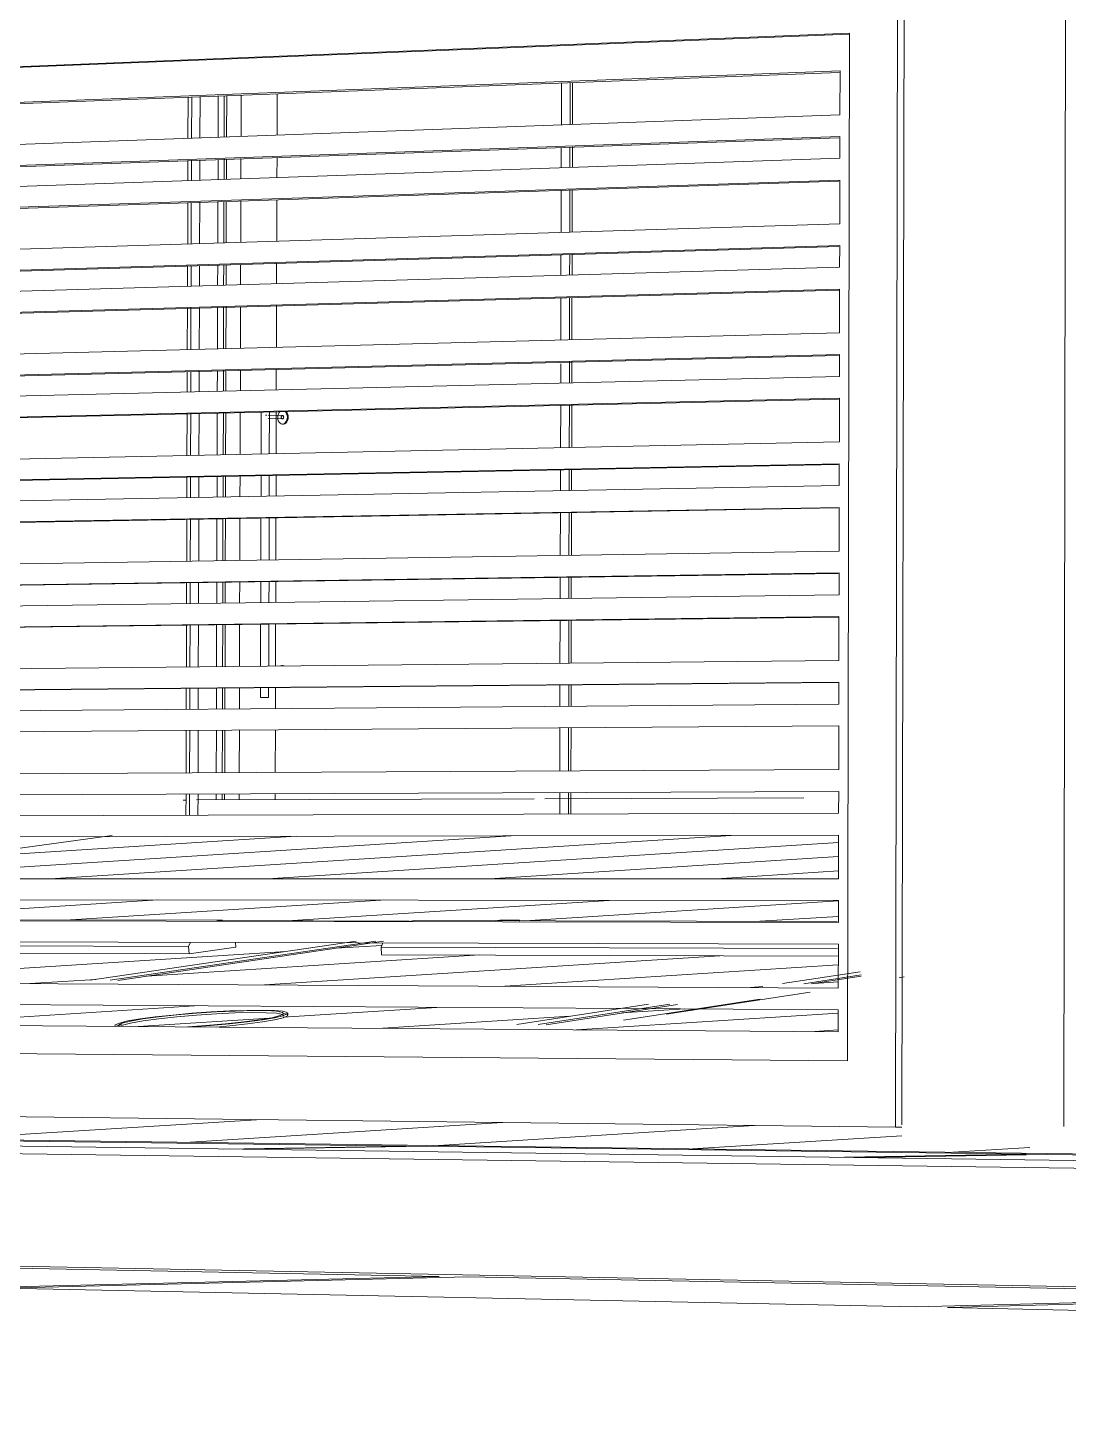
# Model space of a CAD drawing. Header units: metres. Extents: x -144 to 1000, y -717 to 29.
# Drawn here: x 12.19 to 12.946, y -564.51 to -563.509 of the extents above; entities that cross this region are included whole.
import ezdxf

# ---------------------------------------------------------------- set-up
doc = ezdxf.new("R2010")
doc.units = ezdxf.units.M
for name, color, linetype, lineweight in [('A-DOOR', 1, 'Continuous', 9), ('A-FLOR', 2, 'Continuous', 9), ('A-FLOR-PATT', 8, 'Continuous', 50), ('A-WALL', 4, 'Continuous', 9), ('C-PRKG', 2, 'Continuous', 9), ('S-COLS', 7, 'Continuous', 9)]:
    doc.layers.add(name, color=color, linetype=linetype, lineweight=lineweight)

msp = doc.modelspace()

# ---------------------------------------------------------------- linework, layer by layer
at = {"layer": 'A-DOOR', "lineweight": 9}
for p, q in [((12.5777, -563.5489), (12.5777, -563.5791)), ((12.584, -563.5789), (12.584, -563.5486)), ((12.5858, -563.5486), (12.5857, -563.5788)), ((12.3094, -563.5889), (12.3095, -563.5592)), ((12.3155, -563.5887), (12.3156, -563.5589)), ((12.3286, -563.5882), (12.3287, -563.5584)), ((12.3331, -563.5583), (12.333, -563.588)), ((12.3348, -563.588), (12.3349, -563.5582)), ((12.3453, -563.5876), (12.3454, -563.5578)), ((12.3714, -563.5866), (12.3715, -563.5568)), ((12.5776, -563.5956), (12.5776, -563.6103)), ((12.5839, -563.6101), (12.5839, -563.5954)), ((12.5857, -563.5953), (12.5857, -563.61)), ((12.3093, -563.6195), (12.3093, -563.605)), ((12.3154, -563.6193), (12.3154, -563.6048)), ((12.3286, -563.6189), (12.3286, -563.6044)), ((12.333, -563.6042), (12.333, -563.6187)), ((12.3347, -563.6186), (12.3347, -563.6042)), ((12.3452, -563.6183), (12.3452, -563.6038)), ((12.3713, -563.6174), (12.3714, -563.6029)), ((12.5775, -563.6267), (12.5775, -563.6571)), ((12.5838, -563.6569), (12.5839, -563.6265)), ((12.5856, -563.6265), (12.5855, -563.6569)), ((12.3092, -563.6655), (12.3092, -563.6356)), ((12.3152, -563.6653), (12.3153, -563.6354)), ((12.3284, -563.6649), (12.3285, -563.635)), ((12.3329, -563.6349), (12.3328, -563.6647)), ((12.3346, -563.6647), (12.3346, -563.6348)), ((12.3451, -563.6644), (12.3452, -563.6345)), ((12.3712, -563.6636), (12.3713, -563.6336)), ((12.3091, -563.6961), (12.3091, -563.6815)), ((12.3152, -563.696), (12.3152, -563.6814)), ((12.3283, -563.6956), (12.3284, -563.681)), ((12.3328, -563.6808), (12.3327, -563.6955)), ((12.3345, -563.6954), (12.3345, -563.6808)), ((12.345, -563.6951), (12.345, -563.6805)), ((12.3711, -563.6943), (12.3711, -563.6797)), ((12.5774, -563.6735), (12.5774, -563.6884)), ((12.5837, -563.6882), (12.5838, -563.6733)), ((12.5855, -563.6732), (12.5855, -563.6881)), ((12.3089, -563.7421), (12.309, -563.7121)), ((12.315, -563.742), (12.3151, -563.712)), ((12.3282, -563.7416), (12.3283, -563.7116)), ((12.3327, -563.7115), (12.3326, -563.7415)), ((12.3343, -563.7415), (12.3344, -563.7114)), ((12.3449, -563.7412), (12.3449, -563.7112)), ((12.371, -563.7405), (12.3711, -563.7104)), ((12.5774, -563.7047), (12.5773, -563.7352)), ((12.5836, -563.735), (12.5837, -563.7045)), ((12.5854, -563.7044), (12.5854, -563.735)), ((12.5772, -563.7526), (12.5772, -563.7664)), ((12.5835, -563.7663), (12.5836, -563.7513)), ((12.5853, -563.7512), (12.5853, -563.7662)), ((12.3088, -563.7728), (12.3089, -563.7581)), ((12.3149, -563.7727), (12.315, -563.7579)), ((12.3281, -563.7724), (12.3282, -563.7576)), ((12.3326, -563.7575), (12.3325, -563.7723)), ((12.3343, -563.7722), (12.3343, -563.7575)), ((12.3448, -563.772), (12.3448, -563.7572)), ((12.3709, -563.7713), (12.3709, -563.7565)), ((12.5772, -563.7826), (12.5771, -563.8133)), ((12.5834, -563.8132), (12.5835, -563.7825)), ((12.5852, -563.7824), (12.5852, -563.8131)), ((12.3087, -563.8189), (12.3088, -563.7887)), ((12.3148, -563.8187), (12.3149, -563.7886)), ((12.328, -563.8185), (12.3281, -563.7883)), ((12.3325, -563.7882), (12.3324, -563.8184)), ((12.3341, -563.8183), (12.3342, -563.7881)), ((12.3446, -563.8181), (12.3447, -563.7879)), ((12.3599, -563.818), (12.3599, -563.7877)), ((12.363, -563.7898), (12.3641, -563.7898)), ((12.365, -563.7898), (12.3754, -563.7901)), ((12.3753, -563.7926), (12.365, -563.7923)), ((12.3659, -563.7876), (12.3658, -563.8178)), ((12.3708, -563.8176), (12.3708, -563.7873)), ((12.372, -563.7902), (12.3719, -563.7914)), ((12.3719, -563.7914), (12.372, -563.7927)), ((12.3724, -563.789), (12.372, -563.7902)), ((12.3729, -563.7879), (12.3724, -563.789)), ((12.3736, -563.7871), (12.3729, -563.7879)), ((12.3745, -563.7911), (12.3746, -563.7908)), ((12.3745, -563.7914), (12.3745, -563.7911)), ((12.3745, -563.7917), (12.3745, -563.7914)), ((12.3746, -563.792), (12.3745, -563.7917)), ((12.3746, -563.7908), (12.3748, -563.7905)), ((12.3748, -563.7923), (12.3746, -563.792)), ((12.3748, -563.7905), (12.3749, -563.7903)), ((12.3749, -563.7924), (12.3748, -563.7923)), ((12.3749, -563.7903), (12.3752, -563.7902)), ((12.3752, -563.7926), (12.3749, -563.7924)), ((12.3752, -563.7902), (12.3754, -563.7901)), ((12.3754, -563.7926), (12.3752, -563.7926)), ((12.3754, -563.7901), (12.3756, -563.7902)), ((12.3756, -563.7926), (12.3754, -563.7926)), ((12.3756, -563.7902), (12.3758, -563.7903)), ((12.3758, -563.7924), (12.3756, -563.7926)), ((12.3758, -563.7903), (12.376, -563.7905)), ((12.376, -563.7922), (12.3758, -563.7924)), ((12.376, -563.7905), (12.3761, -563.7907)), ((12.3761, -563.792), (12.376, -563.7922)), ((12.3761, -563.7907), (12.3762, -563.791)), ((12.3762, -563.7917), (12.3761, -563.792)), ((12.3762, -563.791), (12.3763, -563.7913)), ((12.3763, -563.7913), (12.3762, -563.7917)), ((12.3779, -563.7878), (12.3771, -563.7871)), ((12.3779, -563.7871), (12.3786, -563.7878)), ((12.3784, -563.7888), (12.3779, -563.7878)), ((12.3788, -563.79), (12.3784, -563.7888)), ((12.3784, -563.7938), (12.3788, -563.7926)), ((12.3786, -563.7878), (12.3791, -563.7889)), ((12.3789, -563.7913), (12.3788, -563.79)), ((12.3788, -563.7926), (12.3789, -563.7913)), ((12.3791, -563.7889), (12.3795, -563.79)), ((12.3795, -563.7926), (12.3791, -563.7938)), ((12.3795, -563.79), (12.3796, -563.7913)), ((12.3796, -563.7913), (12.3795, -563.7926)), ((12.372, -563.7927), (12.3723, -563.7939)), ((12.3723, -563.7939), (12.3729, -563.7949)), ((12.3729, -563.7949), (12.3736, -563.7957)), ((12.3736, -563.7957), (12.3745, -563.7962)), ((12.3745, -563.7962), (12.3754, -563.7963)), ((12.3759, -563.7963), (12.3752, -563.7963)), ((12.3754, -563.7963), (12.3763, -563.7961)), ((12.377, -563.7961), (12.3761, -563.7963)), ((12.3763, -563.7961), (12.3771, -563.7956)), ((12.3778, -563.7956), (12.377, -563.7961)), ((12.3771, -563.7956), (12.3779, -563.7948)), ((12.3786, -563.7948), (12.3778, -563.7956)), ((12.3779, -563.7948), (12.3784, -563.7938)), ((12.3791, -563.7938), (12.3786, -563.7948)), ((12.5771, -563.8294), (12.577, -563.8445)), ((12.5833, -563.8444), (12.5834, -563.8293)), ((12.5851, -563.8292), (12.5851, -563.8444)), ((12.3086, -563.8495), (12.3087, -563.8347)), ((12.3147, -563.8494), (12.3147, -563.8346)), ((12.3279, -563.8492), (12.3279, -563.8343)), ((12.3323, -563.8342), (12.3323, -563.8491)), ((12.334, -563.8491), (12.3341, -563.8342)), ((12.3445, -563.8489), (12.3446, -563.834)), ((12.3598, -563.8488), (12.3598, -563.8338)), ((12.3658, -563.8337), (12.3657, -563.8486)), ((12.3707, -563.8484), (12.3707, -563.8335)), ((12.577, -563.8606), (12.5769, -563.8914)), ((12.5832, -563.8913), (12.5833, -563.8605)), ((12.5851, -563.8605), (12.585, -563.8913)), ((12.3085, -563.8956), (12.3086, -563.8653)), ((12.3146, -563.8955), (12.3147, -563.8652)), ((12.3278, -563.8953), (12.3278, -563.865)), ((12.3322, -563.8649), (12.3322, -563.8952)), ((12.3339, -563.8952), (12.334, -563.8649)), ((12.3444, -563.8951), (12.3445, -563.8647)), ((12.3596, -563.895), (12.3597, -563.8646)), ((12.3657, -563.8645), (12.3656, -563.8949)), ((12.3705, -563.8946), (12.3706, -563.8642)), ((12.3084, -563.9263), (12.3084, -563.9113)), ((12.3145, -563.9262), (12.3145, -563.9112)), ((12.3277, -563.9261), (12.3277, -563.911)), ((12.3321, -563.911), (12.3321, -563.926)), ((12.3338, -563.926), (12.3338, -563.911)), ((12.3443, -563.9258), (12.3444, -563.9108)), ((12.3596, -563.9258), (12.3596, -563.9107)), ((12.3656, -563.9106), (12.3655, -563.9257)), ((12.3705, -563.9255), (12.3705, -563.9104)), ((12.5769, -563.9074), (12.5768, -563.9227)), ((12.5832, -563.9226), (12.5832, -563.9073)), ((12.5849, -563.9073), (12.5849, -563.9226)), ((12.3082, -563.9724), (12.3083, -563.942)), ((12.3143, -563.9724), (12.3144, -563.9419)), ((12.3275, -563.9722), (12.3276, -563.9418)), ((12.332, -563.9417), (12.3319, -563.9722)), ((12.3337, -563.9722), (12.3338, -563.9417)), ((12.3442, -563.972), (12.3443, -563.9415)), ((12.3594, -563.972), (12.3595, -563.9415)), ((12.3655, -563.9414), (12.3654, -563.9719)), ((12.3703, -563.9718), (12.3704, -563.9412)), ((12.5768, -563.9387), (12.5767, -563.9696)), ((12.583, -563.9696), (12.5831, -563.9386)), ((12.5849, -563.9386), (12.5848, -563.9696)), ((12.3749, -563.9714), (12.374, -563.9716)), ((12.3749, -563.9714), (12.3756, -563.9714)), ((12.3758, -563.9716), (12.3749, -563.9714)), ((12.3756, -563.9714), (12.3765, -563.9716)), ((12.3082, -564.0032), (12.3082, -563.9878)), ((12.3143, -564.0031), (12.3143, -563.9877)), ((12.3274, -564.003), (12.3275, -563.9876)), ((12.3319, -563.9876), (12.3318, -564.003)), ((12.3336, -564.0029), (12.3336, -563.9875)), ((12.3441, -564.0029), (12.3441, -563.9875)), ((12.3594, -563.9947), (12.3594, -563.9874)), ((12.3653, -563.9873), (12.3653, -563.9947)), ((12.3702, -564.0026), (12.3703, -563.9872)), ((12.5767, -563.9853), (12.5767, -564.0009)), ((12.583, -564.0009), (12.583, -563.9852)), ((12.5848, -563.9852), (12.5847, -564.0009)), ((12.3595, -563.9947), (12.3594, -563.9947)), ((12.3598, -563.9947), (12.3595, -563.9947)), ((12.3602, -563.9947), (12.3598, -563.9947)), ((12.3608, -563.9947), (12.3602, -563.9947)), ((12.3616, -563.9947), (12.3608, -563.9947)), ((12.3623, -563.9947), (12.3616, -563.9947)), ((12.3631, -563.9947), (12.3623, -563.9947)), ((12.3638, -563.9947), (12.3631, -563.9947)), ((12.3644, -563.9947), (12.3638, -563.9947)), ((12.3649, -563.9947), (12.3644, -563.9947)), ((12.3652, -563.9947), (12.3649, -563.9947)), ((12.3653, -563.9947), (12.3652, -563.9947)), ((12.308, -564.0493), (12.3081, -564.0185)), ((12.3141, -564.0492), (12.3142, -564.0185)), ((12.3273, -564.0492), (12.3274, -564.0184)), ((12.3318, -564.0184), (12.3317, -564.0492)), ((12.3335, -564.0491), (12.3335, -564.0183)), ((12.344, -564.0491), (12.3441, -564.0183)), ((12.3701, -564.049), (12.3702, -564.0181)), ((12.5766, -564.0166), (12.5765, -564.0479)), ((12.5829, -564.0479), (12.5829, -564.0165)), ((12.5847, -564.0165), (12.5846, -564.0479)), ((12.3079, -564.08), (12.308, -564.0647)), ((12.314, -564.08), (12.3141, -564.0646)), ((12.3272, -564.069), (12.3273, -564.0646)), ((12.3317, -564.0646), (12.3317, -564.069)), ((12.3334, -564.0689), (12.3334, -564.0645)), ((12.3439, -564.0689), (12.3439, -564.0645)), ((12.3701, -564.0688), (12.3701, -564.0644)), ((12.5765, -564.0636), (12.5765, -564.0792)), ((12.5828, -564.0792), (12.5828, -564.0635)), ((12.5846, -564.0635), (12.5845, -564.0792))]:
    msp.add_line(p, q, dxfattribs=at)
at = {"layer": 'A-FLOR', "lineweight": 9}
for p, q in [((12.3033, -564.0691), (12.3058, -564.0691)), ((12.313, -564.069), (12.5579, -564.0681)), ((12.5656, -564.0681), (12.7537, -564.0674)), ((12.051, -564.1225), (12.2519, -564.0947)), ((12.8265, -564.1973), (12.8227, -564.1979)), ((12.6538, -564.2243), (12.7582, -564.2083)), ((12.7219, -564.2134), (12.6228, -564.2287)), ((8.1372, -564.2701), (14.1763, -564.353)), ((13.9055, -564.3381), (10.1816, -564.2896)), ((11.4897, -564.3109), (13.7883, -564.3416)), ((12.0549, -564.3147), (12.4655, -564.32)), ((12.3328, -564.3222), (12.4655, -564.32)), ((12.4795, -564.3202), (12.3468, -564.3224)), ((12.4795, -564.3202), (12.9149, -564.3259)), ((12.9149, -564.3259), (12.7832, -564.3282)), ((12.7981, -564.3284), (12.9297, -564.3261)), ((12.9297, -564.3261), (13.3921, -564.3321)), ((11.3746, -564.3916), (17.494, -564.5096)), ((11.8865, -564.403), (12.4891, -564.4146)), ((12.4891, -564.4146), (12.1525, -564.4228)), ((12.5099, -564.415), (12.1735, -564.4232)), ((12.8349, -564.4367), (12.1735, -564.4232)), ((12.5099, -564.415), (13.1672, -564.4278)), ((13.1672, -564.4278), (12.8349, -564.4367)), ((13.19, -564.4282), (12.8578, -564.4372)), ((13.584, -564.452), (12.8578, -564.4372))]:
    msp.add_line(p, q, dxfattribs=at)
at = {"layer": 'A-FLOR-PATT', "color": 7, "lineweight": 9, "true_color": 0xf5f5f5}
for p, q in [((12.0525, -564.1261), (12.5414, -564.095)), ((12.1304, -564.1115), (12.3852, -564.0953)), ((12.2068, -564.1261), (12.701, -564.0947)), ((12.3645, -564.1261), (12.7788, -564.0998)), ((12.5256, -564.1261), (12.7788, -564.11)), ((12.6902, -564.1262), (12.7788, -564.1205)), ((12.062, -564.1556), (12.2849, -564.1415)), ((12.2215, -564.156), (12.4468, -564.1416)), ((12.3749, -564.1569), (12.6124, -564.1418)), ((12.5513, -564.1567), (12.7787, -564.1422)), ((12.7218, -564.157), (12.7787, -564.1534)), ((12.0257, -564.2013), (12.3777, -564.1789)), ((12.2768, -564.1968), (12.5186, -564.1814)), ((12.3624, -564.2031), (12.6926, -564.1821)), ((12.414, -564.1766), (12.4474, -564.1745)), ((12.5366, -564.204), (12.7786, -564.1886)), ((12.1921, -564.2022), (12.24, -564.1992)), ((12.7612, -564.202), (12.7786, -564.2009)), ((12.715, -564.205), (12.7239, -564.2044)), ((12.0976, -564.232), (12.3116, -564.2184)), ((12.3758, -564.2266), (12.4874, -564.2195)), ((12.6215, -564.2235), (12.6673, -564.2206)), ((12.2707, -564.2333), (12.3696, -564.227)), ((12.4481, -564.2346), (12.5838, -564.2259))]:
    msp.add_line(p, q, dxfattribs=at)
at = {"layer": 'A-FLOR-PATT', "color": 7, "lineweight": 9, "true_color": 0xf4f4f4}
for p, q in [((12.5887, -564.2356), (12.7786, -564.2236)), ((12.7615, -564.2369), (12.7785, -564.2358)), ((12.1329, -564.315), (12.3566, -564.3009)), ((12.3086, -564.3173), (12.5349, -564.303)), ((12.4885, -564.3197), (12.7176, -564.3052)), ((12.6728, -564.3221), (12.8248, -564.3125)), ((12.8617, -564.3245), (12.9176, -564.321))]:
    msp.add_line(p, q, dxfattribs=at)
at = {"layer": 'A-WALL', "lineweight": 9}
for p, q in [((12.8201, -564.3064), (12.8217, -563.4638)), ((11.8118, -563.5519), (12.7868, -563.5128)), ((12.7864, -563.5134), (11.8184, -563.5522)), ((12.7868, -563.5128), (12.7853, -564.2583)), ((11.8345, -563.5765), (12.7799, -563.5402)), ((12.7792, -563.5412), (11.8455, -563.577)), ((12.7799, -563.5402), (12.7798, -563.5719)), ((12.3069, -563.5592), (12.3068, -563.5889)), ((12.7798, -563.5719), (11.8344, -563.6062)), ((11.8343, -563.621), (12.7798, -563.5877)), ((12.7791, -563.5886), (11.8454, -563.6215)), ((12.7798, -563.5877), (12.7798, -563.6035)), ((12.7798, -563.6035), (11.8343, -563.6359)), ((12.3067, -563.6051), (12.3067, -563.6196)), ((11.8342, -563.6507), (12.7797, -563.6193)), ((12.779, -563.6202), (11.8452, -563.6511)), ((12.7797, -563.6193), (12.7797, -563.651)), ((12.3067, -563.6357), (12.3066, -563.6655)), ((12.7797, -563.651), (11.8341, -563.6804)), ((11.834, -563.6952), (12.7797, -563.6668)), ((12.7789, -563.6676), (11.8451, -563.6956)), ((12.7797, -563.6668), (12.7796, -563.6826)), ((12.3065, -563.6816), (12.3065, -563.6962)), ((12.7796, -563.6826), (11.834, -563.7101)), ((11.8339, -563.7249), (12.7796, -563.6985)), ((12.7789, -563.6992), (11.8449, -563.7253)), ((12.7796, -563.6985), (12.7795, -563.7301)), ((12.3064, -563.7122), (12.3063, -563.7422)), ((12.7795, -563.7301), (11.8338, -563.7546)), ((11.8337, -563.7695), (12.7795, -563.7459)), ((12.7788, -563.7466), (11.8448, -563.7698)), ((12.7795, -563.7459), (12.7795, -563.7618)), ((12.7795, -563.7618), (11.8337, -563.7843)), ((12.3063, -563.7581), (12.3062, -563.7728)), ((11.8336, -563.7992), (12.7794, -563.7776)), ((12.7787, -563.7782), (11.8447, -563.7994)), ((12.7794, -563.7776), (12.7794, -563.8093)), ((12.3062, -563.7887), (12.3061, -563.8189)), ((12.7794, -563.8093), (11.8335, -563.8289)), ((11.8335, -563.8437), (12.7793, -563.8251)), ((12.7786, -563.8256), (11.8445, -563.844)), ((12.7793, -563.8251), (12.7793, -563.8409)), ((12.7793, -563.8409), (11.8334, -563.8586)), ((12.3061, -563.8347), (12.306, -563.8495)), ((11.8333, -563.8734), (12.7793, -563.8568)), ((12.7786, -563.8572), (11.8444, -563.8736)), ((12.7793, -563.8568), (12.7792, -563.8885)), ((12.306, -563.8653), (12.3059, -563.8956)), ((12.7792, -563.8885), (11.8332, -563.9031)), ((11.8332, -563.918), (12.7792, -563.9043)), ((12.7785, -563.9047), (11.8442, -563.9182)), ((12.3058, -563.9113), (12.3058, -563.9263)), ((12.7792, -563.9043), (12.7792, -563.9201)), ((12.7792, -563.9201), (11.8331, -563.9328)), ((11.833, -563.9477), (12.7791, -563.936)), ((12.7784, -563.9363), (11.8441, -563.9479)), ((12.3057, -563.942), (12.3057, -563.9724)), ((12.7791, -563.936), (12.7791, -563.9677)), ((12.7791, -563.9677), (11.8329, -563.9774)), ((11.8329, -563.9923), (12.779, -563.9835)), ((12.7783, -563.9837), (11.8439, -563.9924)), ((12.3056, -563.9877), (12.3056, -564.0031)), ((12.779, -563.9835), (12.779, -563.9994)), ((12.779, -563.9994), (11.8328, -564.0071)), ((11.8328, -564.022), (12.779, -564.0152)), ((12.3055, -564.0185), (12.3054, -564.0492)), ((12.779, -564.0152), (12.7789, -564.0469)), ((12.7789, -564.0469), (11.8326, -564.0517)), ((11.8326, -564.0666), (12.7789, -564.0628)), ((12.7789, -564.0628), (12.7788, -564.0786)), ((12.3054, -564.0646), (12.3053, -564.08)), ((12.7788, -564.0786), (11.8325, -564.0815)), ((11.8325, -564.0963), (12.7788, -564.0945)), ((12.7788, -564.0945), (12.7788, -564.1262)), ((12.7788, -564.1262), (11.8323, -564.1261)), ((11.8323, -564.141), (12.7787, -564.142)), ((12.7787, -564.142), (12.7787, -564.1579)), ((12.7787, -564.1579), (11.8322, -564.1558)), ((11.8322, -564.1707), (12.7787, -564.1737)), ((12.7787, -564.1737), (12.7786, -564.2055)), ((12.7786, -564.2055), (11.8321, -564.2004)), ((11.832, -564.2153), (12.7786, -564.2213)), ((12.7786, -564.2213), (12.7785, -564.2372)), ((12.7785, -564.2372), (11.8319, -564.2302)), ((12.7853, -564.2583), (11.809, -564.2498)), ((11.7805, -564.294), (12.8201, -564.3064)), ((12.8201, -564.3064), (12.8248, -564.3063))]:
    msp.add_line(p, q, dxfattribs=at)
at = {"layer": 'C-PRKG', "lineweight": 9}
for p, q in [((12.3318, -564.1562), (11.9976, -564.1555)), ((12.3318, -564.1562), (12.3275, -564.1568)), ((12.4671, -564.1571), (12.4714, -564.1565)), ((12.7777, -564.1572), (12.4714, -564.1565)), ((12.533, -564.1561), (12.5297, -564.1566)), ((12.533, -564.1561), (12.5473, -564.1561)), ((12.5473, -564.1561), (12.5441, -564.1566)), ((12.5473, -564.1561), (12.5474, -564.157)), ((12.4289, -564.1714), (12.2359, -564.1998)), ((12.4432, -564.1715), (12.2504, -564.1998)), ((12.4486, -564.1715), (12.2559, -564.1999)), ((12.3086, -564.1722), (12.3073, -564.1752)), ((12.3415, -564.1757), (12.3412, -564.1723)), ((12.4469, -564.1757), (12.4482, -564.1727)), ((12.3073, -564.1752), (11.973, -564.1741)), ((12.3076, -564.1806), (11.9734, -564.1794)), ((12.3073, -564.1752), (12.3076, -564.1806)), ((12.3076, -564.1806), (12.3415, -564.1757)), ((12.4473, -564.1812), (12.4469, -564.1757)), ((12.7781, -564.1768), (12.4469, -564.1757)), ((12.7781, -564.1824), (12.4473, -564.1812)), ((12.7944, -564.1936), (12.7381, -564.2022)), ((12.7951, -564.1959), (12.7535, -564.2023)), ((12.7951, -564.1968), (12.759, -564.2024)), ((12.3235, -564.2227), (12.3095, -564.2237)), ((12.3129, -564.2237), (12.3273, -564.2227)), ((12.3372, -564.222), (12.3235, -564.2227)), ((12.3273, -564.2227), (12.341, -564.2221)), ((12.3498, -564.2216), (12.3372, -564.222)), ((12.341, -564.2221), (12.3533, -564.2218)), ((12.3608, -564.2215), (12.3498, -564.2216)), ((12.3533, -564.2218), (12.3635, -564.2218)), ((12.3695, -564.2217), (12.3608, -564.2215)), ((12.3635, -564.2218), (12.371, -564.2223)), ((12.3756, -564.2223), (12.3695, -564.2217)), ((12.371, -564.2223), (12.3753, -564.2231)), ((12.3788, -564.2231), (12.3756, -564.2223)), ((12.6409, -564.2171), (12.5454, -564.2318)), ((12.6564, -564.2172), (12.5609, -564.2319)), ((12.662, -564.2173), (12.5666, -564.232)), ((12.2539, -564.2321), (12.2538, -564.2332)), ((12.2571, -564.2308), (12.2539, -564.2321)), ((12.2545, -564.2332), (12.2572, -564.2322)), ((12.2564, -564.2322), (12.2591, -564.2309)), ((12.2572, -564.2332), (12.2564, -564.2322)), ((12.2592, -564.2323), (12.257, -564.2332)), ((12.2633, -564.2293), (12.2571, -564.2308)), ((12.2572, -564.2322), (12.2589, -564.2317)), ((12.2591, -564.2309), (12.2651, -564.2294)), ((12.2652, -564.2308), (12.2592, -564.2323)), ((12.2721, -564.2278), (12.2633, -564.2293)), ((12.2651, -564.2294), (12.2741, -564.2278)), ((12.2742, -564.2293), (12.2652, -564.2308)), ((12.2831, -564.2264), (12.2721, -564.2278)), ((12.2741, -564.2278), (12.2855, -564.2263)), ((12.2856, -564.2277), (12.2742, -564.2293)), ((12.2958, -564.225), (12.2831, -564.2264)), ((12.2855, -564.2263), (12.2987, -564.2249)), ((12.2988, -564.2263), (12.2856, -564.2277)), ((12.3095, -564.2237), (12.2958, -564.225)), ((12.2987, -564.2249), (12.3129, -564.2237)), ((12.313, -564.2251), (12.2988, -564.2263)), ((12.3198, -564.2326), (12.3066, -564.2335)), ((12.3099, -564.2335), (12.3232, -564.2326)), ((12.3274, -564.2241), (12.313, -564.2251)), ((12.3341, -564.2314), (12.3198, -564.2326)), ((12.3232, -564.2326), (12.337, -564.2313)), ((12.3371, -564.2328), (12.3272, -564.2337)), ((12.3411, -564.2235), (12.3274, -564.2241)), ((12.3474, -564.23), (12.3341, -564.2314)), ((12.337, -564.2313), (12.3498, -564.2299)), ((12.3499, -564.2314), (12.3371, -564.2328)), ((12.3534, -564.2232), (12.3411, -564.2235)), ((12.3588, -564.2284), (12.3474, -564.23)), ((12.3498, -564.2299), (12.3608, -564.2285)), ((12.3609, -564.2299), (12.3499, -564.2314)), ((12.3636, -564.2233), (12.3534, -564.2232)), ((12.3677, -564.2269), (12.3588, -564.2284)), ((12.3608, -564.2285), (12.3696, -564.227)), ((12.3697, -564.2284), (12.3609, -564.2299)), ((12.3711, -564.2237), (12.3636, -564.2233)), ((12.3737, -564.2254), (12.3677, -564.2269)), ((12.3696, -564.227), (12.3757, -564.2255)), ((12.3758, -564.2269), (12.3697, -564.2284)), ((12.3754, -564.2245), (12.3711, -564.2237)), ((12.3762, -564.2241), (12.3737, -564.2254)), ((12.3753, -564.2231), (12.3762, -564.2241)), ((12.3763, -564.2255), (12.3754, -564.2245)), ((12.3757, -564.2237), (12.3789, -564.2245)), ((12.3757, -564.2255), (12.3788, -564.2242)), ((12.3789, -564.2256), (12.3758, -564.2269)), ((12.3788, -564.2242), (12.3788, -564.2231)), ((12.3789, -564.2245), (12.3789, -564.2256)), ((12.3792, -564.2236), (12.3793, -564.225))]:
    msp.add_line(p, q, dxfattribs=at)
at = {"layer": 'C-PRKG', "lineweight": 18}
msp.add_line((12.3283, -564.1565), (12.4673, -564.1568), dxfattribs=at)
at = {"layer": 'S-COLS', "lineweight": 9}
for p, q in [((12.8248, -564.3046), (12.8265, -563.3982)), ((12.9422, -564.3059), (12.9437, -563.3925))]:
    msp.add_line(p, q, dxfattribs=at)

doc.saveas('drawing.dxf')
